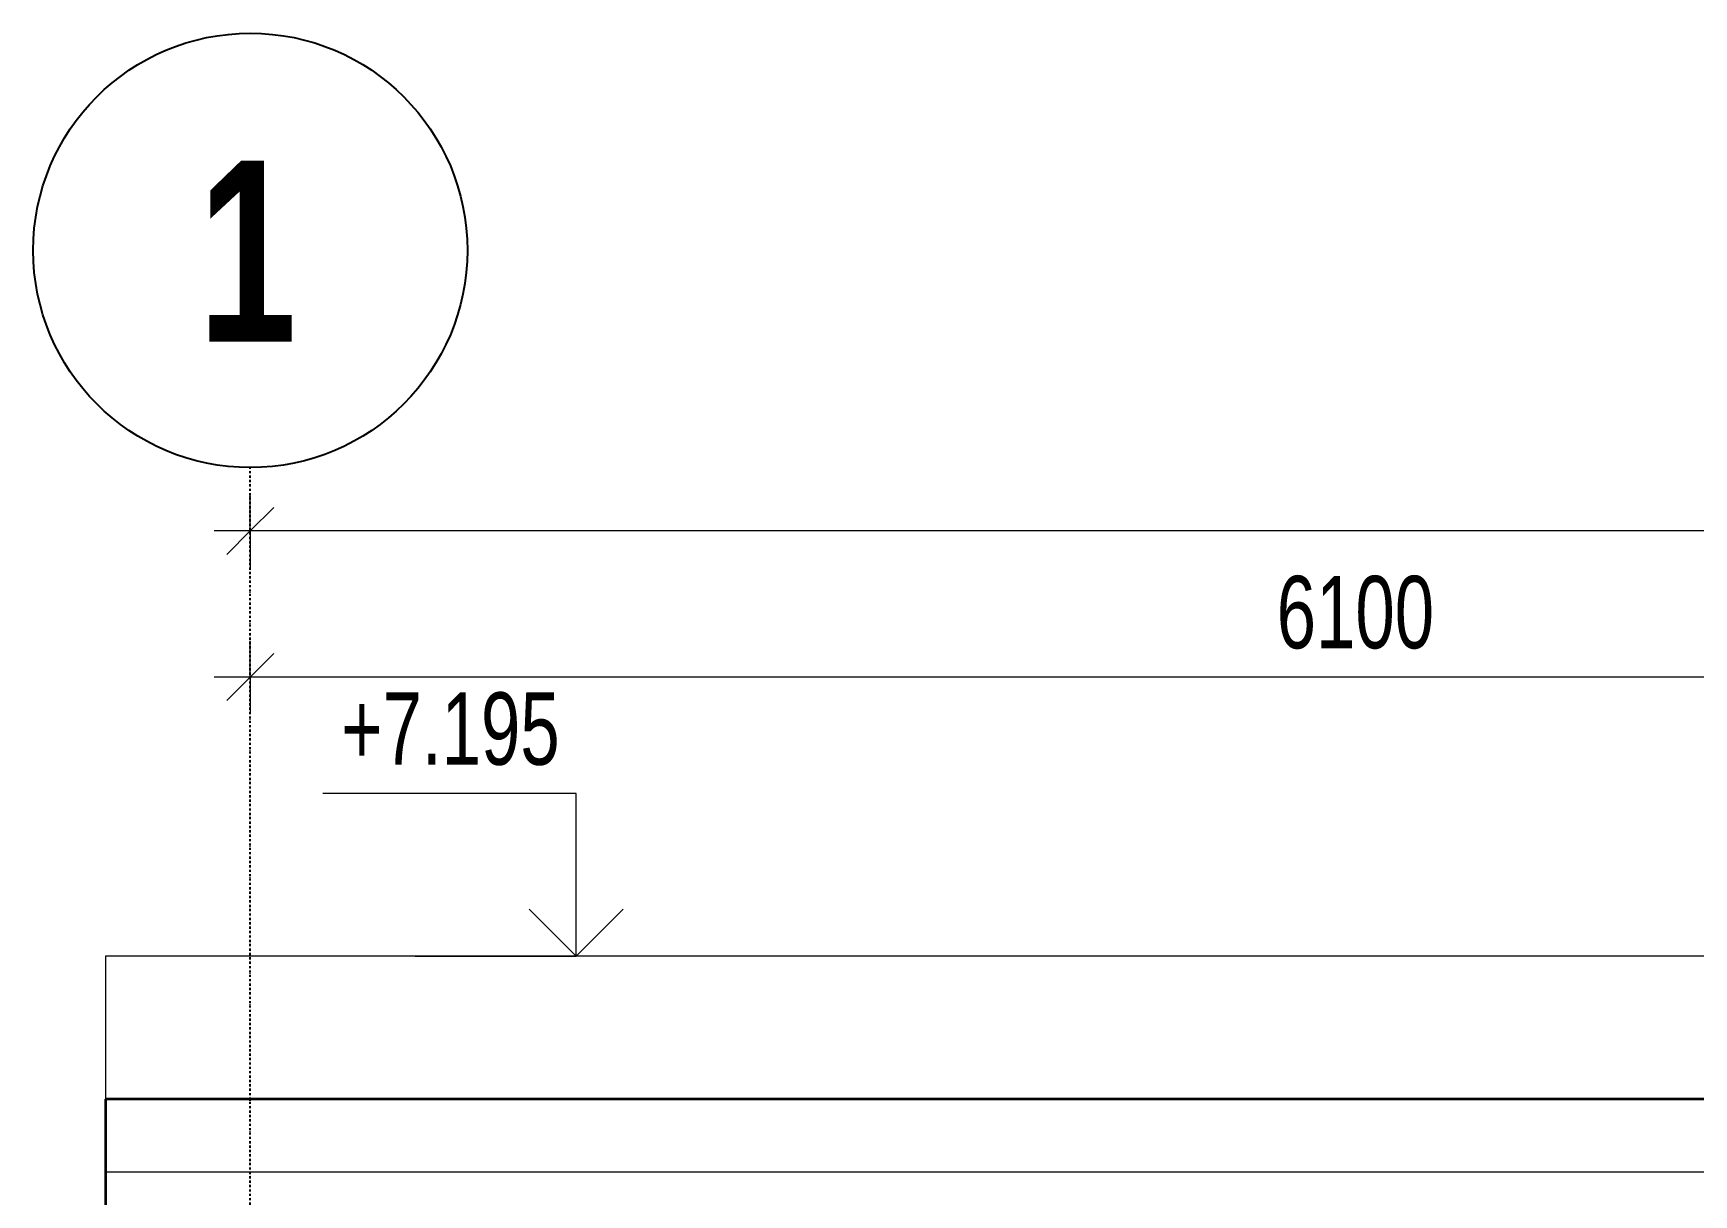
# Model space of a CAD drawing. Header units: millimetres. Extents: x 180139 to 245212, y -4005 to 9345.
# Drawn here: x 211451 to 216040, y 5785 to 8994 of the extents above; entities that cross this region are included whole.
import ezdxf

# ---------------------------------------------------------------- set-up
doc = ezdxf.new("R2010")
doc.units = ezdxf.units.MM
doc.linetypes.add('1_Čerchovaná 6_0mm', pattern=[12, 6, -3, 0, -3])
for name, color, linetype, lineweight in [('A-ANNO-DIMS', 7, 'Continuous', 9), ('A-ANNO-DIMS-100', 7, 'Continuous', 9), ('A-ROOF', 7, 'Continuous', 9), ('A-ROOF-1', 7, 'Continuous', 35), ('G-ANNO-DIMS', 7, 'Continuous', 9)]:
    doc.layers.add(name, color=color, linetype=linetype, lineweight=lineweight)
for name, color, linetype, lineweight, true_color in [('S-GRID-1', 9, '1_Čerchovaná 6_0mm', 25, 0x808080), ('S-GRID-IDEN', 9, 'Continuous', 25, 0x808080), ('S-GRID-IDEN-1', 9, 'Continuous', 9, 0x808080)]:
    doc.layers.add(name, color=color, linetype=linetype, lineweight=lineweight, true_color=true_color)
doc.styles.add('Arial', font='arial.ttf', dxfattribs={"width": 0.7, "height": 200})
doc.styles.add('Arial_B', font='arialbd.ttf', dxfattribs={"width": 0.7, "height": 500})
doc.dimstyles.new('Vnitřní_-_průhledné_1', dxfattribs={"dimscale": 304.8, "dimtxt": 204.05188, "dimasz": 0.426509, "dimexe": 0.328084, "dimexo": 0.0625, "dimgap": 0.065617, "dimtad": 1, "dimdec": 0, "dimrnd": 5, "dimzin": 0, "dimdsep": 46, "dimtxsty": 'Arial', "dimblk1": 'OBLIQUE', "dimblk2": 'OBLIQUE', "dimsah": 1, "dimcen": 0.09, "dimdle": 0.328084, "dimazin": 0, "dimtfac": 1, "dimtdec": 4, "dimtix": 1, "dimtmove": 0, "dimatfit": 3, "dimfxl": 0.328084, "dimfxlon": 1, "dimtvp": 1, "dimtolj": 1, "dimtzin": 0, "dimarcsym": 2})

# ---------------------------------------------------------------- blocks, each defined once
blk = doc.blocks.new('Osnova - 6mm-307864-B')
at = {"layer": 'S-GRID-IDEN'}
blk.add_circle((-153090.4, 8394.4), 600, dxfattribs=at)
blk = doc.blocks.new('Výškové kóty - Horní-314756-B')
at = {"layer": 'G-ANNO-DIMS'}
for p, q in [((-154725.3, -2200), (-154025.3, -2200)), ((-154725.3, -2650), (-154725.3, -2200)), ((-154725.3, -2650), (-154855.3, -2520)), ((-154725.3, -2650), (-154595.3, -2520))]:
    blk.add_line(p, q, dxfattribs=at)
blk = doc.blocks.new('DIMBLOCK30-B')
at = {"layer": 'A-ANNO-DIMS-100'}
for p, q in [((212050.9, 7215.4), (212050.9, 7315.4)), ((218150.9, 7215.4), (218150.9, 7315.4)), ((218150.9, 7215.4), (211950.9, 7215.4)), ((212050.9, 7215.4), (212050.9, 7115.4)), ((218150.9, 7215.4), (218150.9, 7115.4))]:
    blk.add_line(p, q, dxfattribs=at)
at = {"layer": 'A-ANNO-DIMS-100', "lineweight": 18}
for p, q in [((212050.9, 7215.4), (212115.9, 7280.4)), ((218150.9, 7215.4), (218215.9, 7280.4)), ((212050.9, 7215.4), (211985.9, 7150.4)), ((218150.9, 7215.4), (218085.9, 7150.4))]:
    blk.add_line(p, q, dxfattribs=at)
at = {"layer": 'A-ANNO-DIMS-100', "color": 0, "insert": (214887.5, 7495), "char_height": 200, "width": 512.327, "attachment_point": 1, "line_spacing_factor": 0.941778, "style": 'Arial'}
blk.add_mtext('6100', dxfattribs=at)
blk = doc.blocks.new('_Oblique')
at = {"color": 0, "linetype": 'ByBlock', "lineweight": -2}
blk.add_line((-0.5, -0.5), (0.5, 0.5), dxfattribs=at)
blk = doc.blocks.new('DIMBLOCK31-B')
at = {"layer": 'A-ANNO-DIMS-100'}
for p, q in [((212050.9, 7619.1), (212050.9, 7719.1)), ((239440.9, 7619.1), (239440.9, 7719.1)), ((239540.9, 7619.1), (211950.9, 7619.1)), ((212050.9, 7619.1), (212050.9, 7519.1)), ((239440.9, 7619.1), (239440.9, 7519.1))]:
    blk.add_line(p, q, dxfattribs=at)
at = {"layer": 'A-ANNO-DIMS-100', "lineweight": 18}
for p, q in [((212050.9, 7619.1), (212115.9, 7684.1)), ((239440.9, 7619.1), (239505.9, 7684.1)), ((212050.9, 7619.1), (211985.9, 7554.1)), ((239440.9, 7619.1), (239375.9, 7554.1))]:
    blk.add_line(p, q, dxfattribs=at)
at = {"layer": 'A-ANNO-DIMS-100', "color": 0, "insert": (225479.1, 7898.7), "char_height": 200, "width": 640.409, "attachment_point": 1, "line_spacing_factor": 0.941778, "style": 'Arial'}
blk.add_mtext('27390', dxfattribs=at)

msp = doc.modelspace()

# ---------------------------------------------------------------- linework, layer by layer
at = {"layer": 'A-ROOF'}
for p, q in [((239840.9, 6444), (211650.9, 6444)), ((211650.9, 6444), (211650.9, 6049.5)), ((211650.9, 5848.6), (239840.9, 5848.6))]:
    msp.add_line(p, q, dxfattribs=at)
at = {"layer": 'A-ROOF-1'}
for p, q in [((239840.9, 6049.5), (211650.9, 6049.5)), ((211650.9, 6049.5), (211650.9, 5547.4))]:
    msp.add_line(p, q, dxfattribs=at)
at = {"layer": 'G-ANNO-DIMS'}
msp.add_line((212506.6, 6444), (212951.4, 6444), dxfattribs=at)
at = {"layer": 'S-GRID-1'}
msp.add_line((212050.9, -2385.6), (212050.9, 7794.4), dxfattribs=at)

# ---------------------------------------------------------------- block references
at = {"layer": 'G-ANNO-DIMS', "extrusion": (0, 0, -1)}
msp.add_blockref('Výškové kóty - Horní-314756-B', (-58226.1, 9094), dxfattribs=at)
at = {"layer": 'S-GRID-IDEN'}
msp.add_blockref('Osnova - 6mm-307864-B', (365141.3, 0), dxfattribs=at)

# ---------------------------------------------------------------- texts
at = {"layer": 'G-ANNO-DIMS', "insert": (212302.4, 7173.1), "char_height": 200, "width": 717.417, "attachment_point": 1, "line_spacing_factor": 0.941778, "style": 'Arial', "bg_fill": 3, "box_fill_scale": 1.25, "bg_fill_color": 256, "bg_fill_true_color": 13158600, "bg_fill_transparency": 0}
msp.add_mtext('+7.195', dxfattribs=at)
at = {"layer": 'S-GRID-IDEN-1', "insert": (211907.3, 8641.8), "char_height": 500, "width": 336.709, "attachment_point": 1, "style": 'Arial_B'}
msp.add_mtext('\\fArial|b1|i0|c238|p34|;\\W.7;1', dxfattribs=at)

# ---------------------------------------------------------------- dimensions: what is measured, and where the dimension line sits
at = {"layer": 'A-ANNO-DIMS'}
dim = msp.add_linear_dim(base=(212050.9, 7619.1), p1=(239440.9, 7519.1), p2=(212050.9, 7519.1), dimstyle='Vnitřní_-_průhledné_1', override={"dimpost": '<>', "dimfxl": 27390}, dxfattribs=at)
dim.commit()
dim.dimension.update_dxf_attribs({"geometry": 'DIMBLOCK31-B', "text_midpoint": (225745.9, 7741.2)})

# ---------------------------------------------------------------- next in the draw order: dimensions: what is measured, and where the dimension line sits
dim = msp.add_linear_dim(base=(212050.9, 7215.4), p1=(218150.9, 7115.4), p2=(212050.9, 7115.4), dimstyle='Vnitřní_-_průhledné_1', override={"dimpost": '<>', "dimfxl": 6100}, dxfattribs=at)
dim.commit()
dim.dimension.update_dxf_attribs({"geometry": 'DIMBLOCK30-B', "text_midpoint": (215100.9, 7337.5)})

doc.saveas('drawing.dxf')
